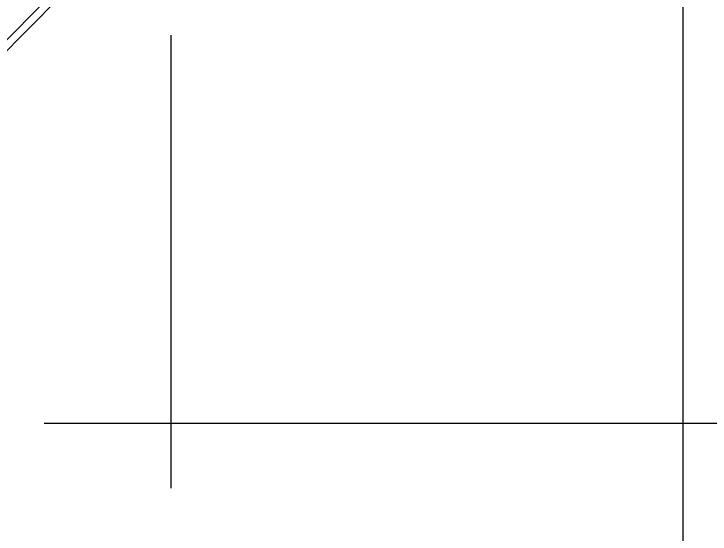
# Model space of a CAD drawing. Header units: millimetres. Extents: x 398670 to 400934, y 7412759 to 7415035.
# Drawn here: x 399346 to 400026, y 7413391 to 7413900 of the extents above; entities that cross this region are included whole.
import ezdxf

# ---------------------------------------------------------------- set-up
doc = ezdxf.new("R2010")
doc.units = ezdxf.units.MM
doc.header["$LTSCALE"] = 0.1
doc.layers.add('Linha estrada', color=1, linetype='Continuous')
doc.layers.add('LINHAAS', color=252, linetype='Continuous')

msp = doc.modelspace()

# ---------------------------------------------------------------- linework, layer by layer
at = {"layer": 'Linha estrada'}
for p, q in [((399053.63, 7413585.47), (399628.99, 7414167.57)), ((399059.24, 7413580.48), (399634.33, 7414162.31))]:
    msp.add_line(p, q, dxfattribs=at)
at = {"layer": 'LINHAAS', "ltscale": 0.1}
for p, q in [((400000, 7413180.48), (400000, 7414360.68)), ((399500, 7413436.45), (399500, 7413879.18)), ((399375.87, 7413500), (400923.59, 7413500))]:
    msp.add_line(p, q, dxfattribs=at)

doc.saveas('drawing.dxf')
